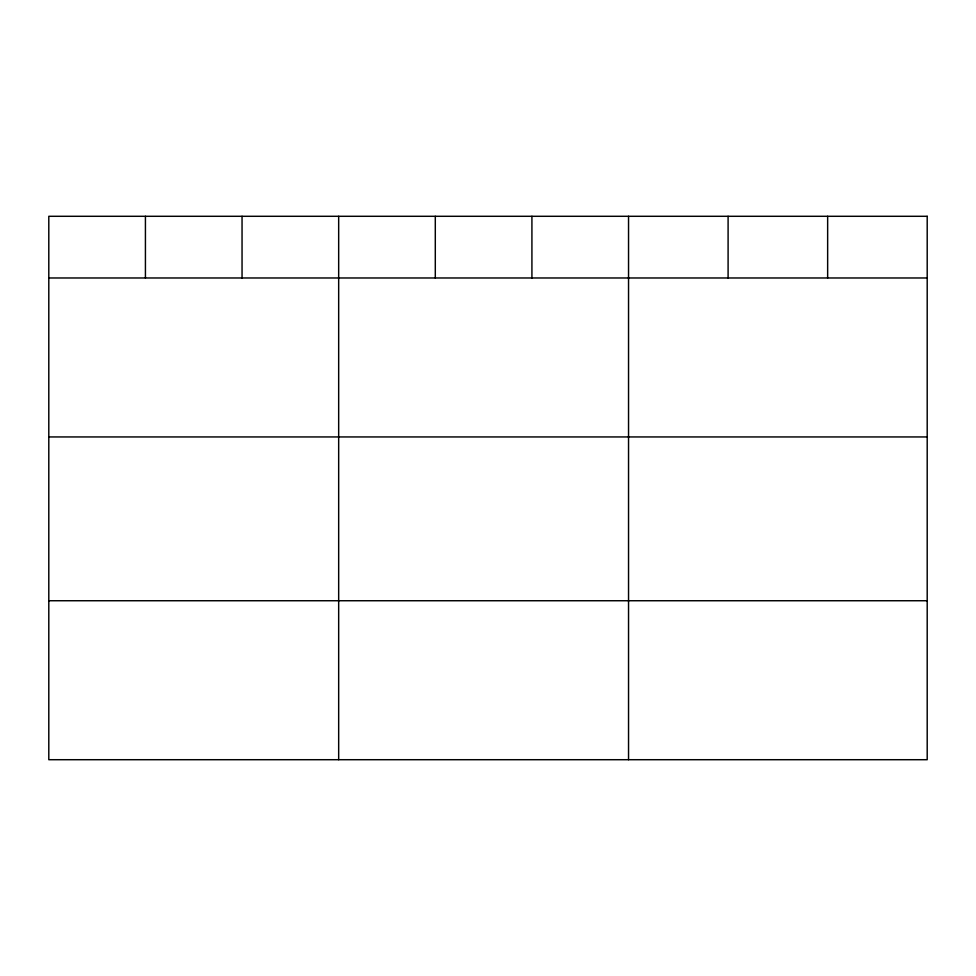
<?xml version="1.0" encoding="UTF-8"?>
<svg xmlns="http://www.w3.org/2000/svg" width="976" height="976" viewBox="0 0 976 976"><rect width="100%" height="100%" fill="white"/><g stroke="black" fill="none" stroke-linecap="round" stroke-linejoin="round"><path stroke-width="1.46" d="M48.8 277.977L927.2 277.977M48.8 436.943L927.2 436.943M48.8 600.74L927.2 600.74M827.648 216.294L827.648 277.977M728.096 216.294L728.096 277.977M628.544 216.294L628.544 759.706M531.92 216.294L531.92 277.977M435.296 216.294L435.296 277.977M338.672 216.294L338.672 759.706M242.048 216.294L242.048 277.977M145.424 216.294L145.424 277.977M927.2 216.294L48.8 216.294L48.8 759.706L927.2 759.706L927.2 216.294"/></g></svg>
